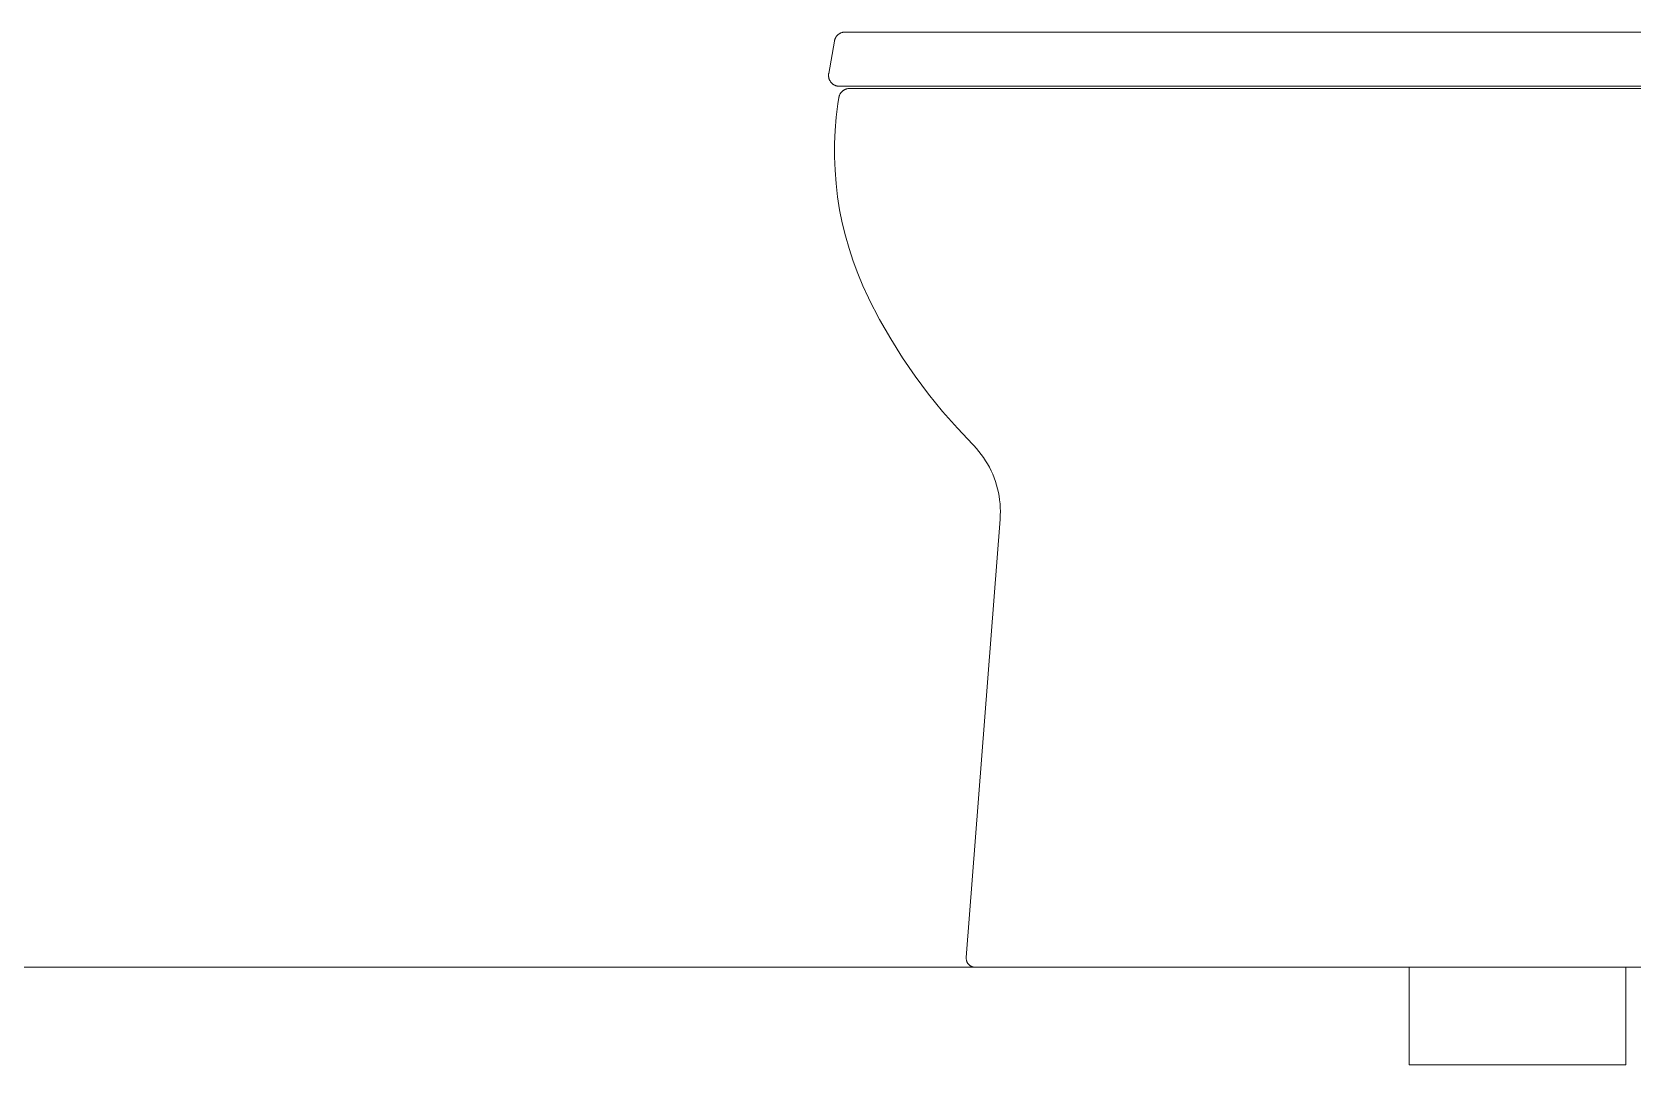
# Model space of a CAD drawing. Header units: metres. Extents: x -0.9 to 62, y -37.3 to 60.
# Drawn here: x 29.575 to 30.313, y -0.045 to 0.431 of the extents above; entities that cross this region are included whole.
import ezdxf

# ---------------------------------------------------------------- set-up
doc = ezdxf.new("R2010")
doc.units = ezdxf.units.M
doc.linetypes.add('IMPORT-DASHED2 _4_', pattern=[0.375, 0.25, -0.125])
doc.linetypes.add('IMPORT-HIDDEN2 _2_', pattern=[0.1875, 0.125, -0.0625])
for name, color, linetype, lineweight in [('AL_MOBILIARIO', 7, 'Continuous', 5), ('AL_WC-COZ-AS', 7, 'Continuous', 5), ('ARQ-COTA-50', 7, 'Continuous', 5), ('ARQ-ELEV6', 7, 'Continuous', 5), ('ARQ-MOB', 7, 'Continuous', 5), ('ARQ-PAR', 7, 'Continuous', 5), ('ARQ-PIS', 7, 'Continuous', 5), ('ARQ-POR', 7, 'Continuous', 5), ('ARQ-PROJ', 7, 'IMPORT-DASHED2 _4_', 5), ('ARQ-SAN', 7, 'Continuous', 5), ('P-PIPE', 7, 'Continuous', 5), ('P-SANR-FIXT', 7, 'Continuous', 5)]:
    doc.layers.add(name, color=color, linetype=linetype, lineweight=lineweight)
doc.layers.add('ARQ_1100_BASE_TÉRREO_GARAGEM_dwg', color=7, linetype='Continuous', lineweight=5, true_color=0x767676)

# ---------------------------------------------------------------- blocks, each defined once
blk = doc.blocks.new('ARQ_1100_BASE_TÉRREO_GARAGEM_dwg_BACIA-3723938-CC')
at = {"layer": 'ARQ-SAN'}
for p, q in [((58.72185, 0), (58.53683, 0)), ((58.72184, 0), (58.59183, 0)), ((58.72184, 0), (58.8573, 0)), ((58.72185, 0), (59.02521, 0)), ((58.87877, 0), (58.8573, 0)), ((59.04785, 0), (59.02284, 0)), ((59.06359, 0), (59.03859, 0)), ((59.15685, 0), (59.04785, 0)), ((59.06315, 0), (59.05603, 0)), ((59.15682, 0), (59.14828, 0)), ((59.17182, 0), (59.15682, 0)), ((59.17185, 0), (59.15685, 0)), ((59.17185, 0), (59.17183, 0))]:
    blk.add_line(p, q, dxfattribs=at)
at = {"layer": 'ARQ-SAN', "color": 253, "true_color": 0xa6a6a6}
for p, q in [((58.72182, 0), (58.62119, 0)), ((58.72182, 0), (58.62169, 0)), ((58.72386, 0), (58.70083, 0)), ((58.72386, 0), (58.70171, 0)), ((58.72182, 0), (58.72401, 0)), ((58.72182, 0), (58.72401, 0)), ((58.73583, 0), (58.72389, 0)), ((58.73583, 0), (58.72389, 0)), ((58.72405, 0), (58.82184, 0)), ((58.72405, 0), (58.82184, 0)), ((58.73583, 0), (58.82183, 0)), ((58.73583, 0), (58.82183, 0)), ((58.75374, 0), (58.74683, 0)), ((58.76269, 0), (58.75373, 0)), ((58.76269, 0), (58.75373, 0)), ((58.82934, 0), (58.82184, 0)), ((58.83272, 0), (58.82934, 0)), ((58.83182, 0), (58.88135, 0)), ((58.88929, 0), (58.87877, 0)), ((58.88842, 0), (58.88087, 0)), ((58.92184, 0), (59.02514, 0)), ((58.96152, 0), (58.95933, 0)), ((58.97433, 0), (58.95933, 0)), ((58.97434, 0), (58.95934, 0)), ((58.97434, 0), (58.95934, 0)), ((58.97433, 0), (58.96152, 0)), ((59.04782, 0), (59.02282, 0)), ((59.02284, 0), (59.02283, 0)), ((59.06356, 0), (59.03866, 0)), ((59.06315, 0), (59.04782, 0)), ((59.14828, 0), (59.04782, 0)), ((59.10716, 0), (59.06966, 0)), ((59.09465, 0), (59.06966, 0)), ((59.09465, 0), (59.07754, 0)), ((59.11177, 0), (59.07754, 0)), ((59.10715, 0), (59.09465, 0)), ((59.11177, 0), (59.09465, 0)), ((59.11966, 0), (59.10715, 0))]:
    blk.add_line(p, q, dxfattribs=at)
blk = doc.blocks.new('ARQ_1100_BASE_TÉRREO_GARAGEM_dwg_CHUVEIRO-3723939-CC')
at = {"layer": 'ARQ-SAN'}
for p, q in [((58.71147, 0), (58.8756, 0)), ((58.71147, 0), (58.8756, 0)), ((58.72472, 0), (58.86219, 0)), ((58.77962, 0), (58.79179, 0)), ((59.15437, 0), (59.17147, 0)), ((59.15437, 0), (59.17147, 0)), ((59.15437, 0), (59.17147, 0)), ((59.15438, 0), (59.17147, 0)), ((58.79179, 0), (59.17183, 0)), ((59.17183, 0), (58.79179, 0)), ((59.11438, 0), (59.15437, 0)), ((59.1144, 0), (59.15437, 0)), ((59.15437, 0), (59.1144, 0)), ((59.15438, 0), (59.1144, 0))]:
    blk.add_line(p, q, dxfattribs=at)
blk = doc.blocks.new('ARQ_1100_BASE_TÉRREO_GARAGEM_dwg_gel_1p-3723942-CC')
at = {"layer": 'AL_WC-COZ-AS'}
for p, q in [((59.09997, 0), (58.38997, 0)), ((58.53362, 0), (58.5186, 0)), ((58.95628, 0), (58.53362, 0)), ((58.97134, 0), (58.95628, 0)), ((58.38997, 0), (59.09997, 0)), ((59.09997, 0), (58.38997, 0)), ((58.38997, 0), (59.09997, 0)), ((59.08997, 0), (58.39997, 0)), ((58.39997, 0), (59.08997, 0)), ((59.08297, 0), (59.10297, 0)), ((59.10297, 0), (59.09997, 0))]:
    blk.add_line(p, q, dxfattribs=at)
blk = doc.blocks.new('ARQ_1100_BASE_TÉRREO_GARAGEM_dwg_fog_3p-3723943-CC')
at = {"layer": 'AL_WC-COZ-AS'}
for p, q in [((58.63714, 0), (58.6931, 0)), ((58.63714, 0), (58.69311, 0)), ((58.65956, 0), (58.75975, 0)), ((58.6596, 0), (58.75972, 0)), ((58.68329, 0), (58.73499, 0)), ((58.68329, 0), (58.73499, 0)), ((58.70008, 0), (58.73715, 0)), ((58.70008, 0), (58.73715, 0)), ((58.72518, 0), (58.78114, 0)), ((58.72519, 0), (58.78114, 0)), ((58.77511, 0), (58.81218, 0)), ((58.77511, 0), (58.81218, 0)), ((58.84932, 0), (58.88639, 0)), ((58.84932, 0), (58.88639, 0)), ((58.87225, 0), (58.9282, 0)), ((58.87225, 0), (58.92821, 0)), ((58.89467, 0), (58.99486, 0)), ((58.8947, 0), (58.99482, 0)), ((58.91839, 0), (58.9701, 0)), ((58.91839, 0), (58.9701, 0)), ((58.92839, 0), (58.96546, 0)), ((58.92839, 0), (58.96546, 0)), ((58.96028, 0), (59.01625, 0)), ((58.96029, 0), (59.01625, 0)), ((58.52654, 0), (59.12354, 0)), ((59.12354, 0), (58.52654, 0)), ((58.53654, 0), (59.11354, 0)), ((59.11354, 0), (58.53654, 0)), ((58.57654, 0), (59.07354, 0)), ((59.07354, 0), (58.57654, 0))]:
    blk.add_line(p, q, dxfattribs=at)
blk = doc.blocks.new('ARQ_1100_BASE_TÉRREO_GARAGEM_dwg_cam_p-3723945-CC')
at = {"layer": 'AL_MOBILIARIO'}
for p, q in [((57.00384, 0), (59.4641, 0)), ((59.4641, 0), (57.00384, 0)), ((59.31417, 0), (57.00384, 0)), ((57.00384, 0), (59.31417, 0))]:
    blk.add_line(p, q, dxfattribs=at)
blk = doc.blocks.new('ARQ_1100_BASE_TÉRREO_GARAGEM_dwg-3696053-CC')
at = {"layer": 'ARQ-COTA-50'}
blk.add_line((59.50591, 0), (57.00384, 0), dxfattribs=at)
at = {"layer": 'ARQ-ELEV6'}
blk.add_line((57.00384, 0), (59.37183, 0), dxfattribs=at)
at = {"layer": 'ARQ-MOB', "flags": 128}
blk.add_lwpolyline([(57.00384, 0), (58.26107, 0), (58.25896, 0), (57.00384, 0)], dxfattribs=at)
at = {"layer": 'ARQ-PAR'}
for p, q in [((57.00384, 0), (59.50591, 0)), ((59.50591, 0), (57.00384, 0)), ((59.50591, 0), (57.00384, 0)), ((57.00384, 0), (59.17183, 0)), ((59.17183, 0), (57.00384, 0)), ((57.00384, 0), (59.17183, 0)), ((59.17183, 0), (57.20183, 0)), ((57.87183, 0), (59.17183, 0))]:
    blk.add_line(p, q, dxfattribs=at)
at = {"layer": 'ARQ-PIS'}
blk.add_line((59.17183, 0), (57.87183, 0), dxfattribs=at)
blk.add_line((59.17183, 0), (57.87183, 0), dxfattribs=at)
at = {"layer": 'ARQ-POR', "linetype": 'IMPORT-HIDDEN2 _2_'}
blk.add_line((58.32179, 0), (57.87175, 0), dxfattribs=at)
at = {"layer": 'ARQ-PROJ'}
for p, q in [((59.50591, 0), (57.00384, 0)), ((57.00384, 0), (59.50591, 0))]:
    blk.add_line(p, q, dxfattribs=at)
at = {"layer": 'ARQ-SAN'}
for p, q in [((58.4859, 0), (57.20183, 0)), ((57.20183, 0), (58.4859, 0))]:
    blk.add_line(p, q, dxfattribs=at)
at = {"layer": 'ARQ-SAN', "color": 253, "true_color": 0xa6a6a6}
for p, q in [((58.72401, 0), (58.72183, 0)), ((58.82184, 0), (58.72405, 0)), ((59.14828, 0), (58.92184, 0))]:
    blk.add_line(p, q, dxfattribs=at)
for name in ['ARQ_1100_BASE_TÉRREO_GARAGEM_dwg_cam_p-3723945-CC', 'ARQ_1100_BASE_TÉRREO_GARAGEM_dwg_cam_p-3723945-CC', 'ARQ_1100_BASE_TÉRREO_GARAGEM_dwg_cam_p-3723945-CC', 'ARQ_1100_BASE_TÉRREO_GARAGEM_dwg_cam_p-3723945-CC', 'ARQ_1100_BASE_TÉRREO_GARAGEM_dwg_gel_1p-3723942-CC', 'ARQ_1100_BASE_TÉRREO_GARAGEM_dwg_fog_3p-3723943-CC', 'ARQ_1100_BASE_TÉRREO_GARAGEM_dwg_BACIA-3723938-CC', 'ARQ_1100_BASE_TÉRREO_GARAGEM_dwg_CHUVEIRO-3723939-CC']:
    blk.add_blockref(name, (0, 0))
blk = doc.blocks.new('UT_Bacia com caixa acoplada - UT_Bacia com caixa acoplada-3720114-CC')
at = {"layer": 'P-SANR-FIXT'}
for p, q in [((58.97471, 0.431), (58.73077, 0.431)), ((58.55683, 0.42687), (58.55419, 0.41187)), ((58.73077, 0.406), (58.97471, 0.406)), ((59.14828, 0.405), (58.743, 0.405)), ((58.63322, 0.20658), (58.61761, 0.00457)), ((58.743, 0), (59.14828, 0))]:
    blk.add_line(p, q, dxfattribs=at)
at = {"layer": 'P-SANR-FIXT', "color": 254, "true_color": 0xdfdfdf}
for p, q in [((58.6054, 0.405), (58.60828, 0.405)), ((58.60856, 0.405), (58.61311, 0.405)), ((58.62348, 0.405), (58.62883, 0.405))]:
    blk.add_line(p, q, dxfattribs=at)
at = {"layer": 'P-SANR-FIXT', "color": 253, "true_color": 0xa6a6a6}
for p, q in [((58.6054, 0.405), (58.6054, 0.40498)), ((58.6054, 0.405), (58.65338, 0.405)), ((58.6054, 0.405), (58.65338, 0.405)), ((58.65362, 0.405), (58.7404, 0.405)), ((58.65362, 0.405), (58.7404, 0.405)), ((58.8879, 0.405), (58.7404, 0.405)), ((58.7404, 0.405), (58.8879, 0.405)), ((58.8879, 0.405), (58.9229, 0.405)), ((58.8879, 0.405), (58.9229, 0.405))]:
    blk.add_line(p, q, dxfattribs=at)
at = {"layer": 'P-SANR-FIXT', "flags": 128}
for points in [[(58.55683, 0.42687), (58.55687, 0.42706), (58.55692, 0.42726), (58.55697, 0.42745), (58.55703, 0.42764), (58.5571, 0.42783), (58.55718, 0.42801), (58.55726, 0.4282), (58.55735, 0.42837), (58.55745, 0.42855), (58.55756, 0.42872), (58.55767, 0.42888), (58.55779, 0.42904), (58.55791, 0.4292), (58.55804, 0.42935), (58.55818, 0.4295), (58.55832, 0.42964), (58.55847, 0.42977), (58.55863, 0.4299), (58.55878, 0.43002), (58.55895, 0.43014), (58.55911, 0.43025), (58.55929, 0.43035), (58.55946, 0.43044), (58.55964, 0.43053), (58.55982, 0.43061), (58.56001, 0.43069), (58.5602, 0.43075), (58.56039, 0.43081), (58.56058, 0.43086), (58.56078, 0.4309), (58.56098, 0.43094), (58.56117, 0.43097), (58.56137, 0.43099), (58.56157, 0.431), (58.56175, 0.431)], [(58.73077, 0.431), (58.72401, 0.431), (58.71726, 0.431), (58.71053, 0.431), (58.70384, 0.431), (58.69719, 0.431), (58.69059, 0.431), (58.68406, 0.431), (58.6776, 0.431), (58.67123, 0.431), (58.66495, 0.431), (58.65878, 0.431), (58.65272, 0.431), (58.64679, 0.431), (58.64099, 0.431), (58.63534, 0.431), (58.62983, 0.431), (58.62449, 0.431), (58.61932, 0.431), (58.61433, 0.431), (58.60953, 0.431), (58.60491, 0.431), (58.6005, 0.431), (58.5963, 0.431), (58.59231, 0.431), (58.58855, 0.431), (58.58501, 0.431), (58.58171, 0.431), (58.57864, 0.431), (58.57582, 0.431), (58.57324, 0.431), (58.57092, 0.431), (58.56885, 0.431), (58.56704, 0.431), (58.5655, 0.431), (58.56421, 0.431), (58.5632, 0.431), (58.56245, 0.431), (58.56197, 0.431), (58.56176, 0.431), (58.56175, 0.431)], [(58.56175, 0.431), (58.56189, 0.431), (58.5623, 0.431), (58.56297, 0.431), (58.56391, 0.431), (58.56468, 0.431)], [(58.55911, 0.406), (58.55891, 0.406), (58.55871, 0.40602), (58.55851, 0.40604), (58.55831, 0.40606), (58.55812, 0.4061), (58.55792, 0.40614), (58.55773, 0.40619), (58.55754, 0.40625), (58.55735, 0.40632), (58.55716, 0.40639), (58.55698, 0.40648), (58.5568, 0.40657), (58.55663, 0.40666), (58.55645, 0.40676), (58.55629, 0.40687), (58.55612, 0.40699), (58.55597, 0.40711), (58.55581, 0.40724), (58.55567, 0.40738), (58.55552, 0.40752), (58.55539, 0.40766), (58.55526, 0.40781), (58.55513, 0.40797), (58.55501, 0.40813), (58.5549, 0.4083), (58.5548, 0.40847), (58.5547, 0.40864), (58.55461, 0.40882), (58.55453, 0.409), (58.55445, 0.40919), (58.55438, 0.40938), (58.55432, 0.40957), (58.55427, 0.40976), (58.55422, 0.40995), (58.55418, 0.41015), (58.55415, 0.41035), (58.55413, 0.41055), (58.55412, 0.41075), (58.55411, 0.41095), (58.55411, 0.41115), (58.55412, 0.41135), (58.55414, 0.41154), (58.55417, 0.41174), (58.55419, 0.41187)], [(58.57256, 0.30847), (58.56997, 0.31402), (58.5676, 0.31966), (58.56546, 0.3254), (58.56355, 0.33122), (58.56188, 0.33711), (58.56044, 0.34307), (58.55924, 0.34907), (58.55829, 0.35512), (58.55757, 0.36121), (58.5571, 0.36731), (58.55687, 0.37343), (58.55689, 0.37956), (58.55716, 0.38568), (58.55767, 0.39178), (58.55842, 0.39786), (58.55887, 0.40081)], [(58.55887, 0.40081), (58.55891, 0.40101), (58.55895, 0.4012), (58.559, 0.40139), (58.55906, 0.40159), (58.55913, 0.40177), (58.55921, 0.40196), (58.55929, 0.40214), (58.55938, 0.40232), (58.55947, 0.4025), (58.55958, 0.40267), (58.55969, 0.40283), (58.5598, 0.403), (58.55993, 0.40315), (58.56005, 0.40331), (58.56019, 0.40345), (58.56033, 0.4036), (58.56048, 0.40373), (58.56063, 0.40386), (58.56079, 0.40399), (58.56095, 0.4041), (58.56111, 0.40421), (58.56129, 0.40432), (58.56146, 0.40442), (58.56164, 0.40451), (58.56182, 0.40459), (58.56201, 0.40466), (58.56219, 0.40473), (58.56238, 0.40479), (58.56258, 0.40485), (58.56277, 0.40489), (58.56297, 0.40493), (58.56317, 0.40496), (58.56336, 0.40498), (58.56356, 0.40499), (58.56376, 0.405), (58.56381, 0.405)], [(58.56204, 0.406), (58.56161, 0.406), (58.56058, 0.406), (58.55982, 0.406), (58.55933, 0.406), (58.55912, 0.406), (58.55911, 0.406)], [(58.55911, 0.406), (58.55925, 0.406), (58.55966, 0.406), (58.56034, 0.406), (58.5613, 0.406), (58.56253, 0.406), (58.56403, 0.406), (58.56579, 0.406), (58.56782, 0.406), (58.57011, 0.406), (58.57266, 0.406), (58.57546, 0.406), (58.57851, 0.406), (58.5818, 0.406), (58.58533, 0.406), (58.58909, 0.406), (58.59308, 0.406), (58.59729, 0.406), (58.60171, 0.406), (58.60634, 0.406), (58.61117, 0.406), (58.61619, 0.406), (58.6214, 0.406), (58.62677, 0.406), (58.63232, 0.406), (58.63802, 0.406), (58.64387, 0.406), (58.64986, 0.406), (58.65598, 0.406), (58.66222, 0.406), (58.66857, 0.406), (58.67501, 0.406), (58.68155, 0.406), (58.68817, 0.406), (58.69485, 0.406), (58.70159, 0.406), (58.70838, 0.406), (58.7152, 0.406), (58.72205, 0.406), (58.72891, 0.406), (58.73077, 0.406)], [(58.743, 0.405), (58.73583, 0.405), (58.72868, 0.405), (58.72155, 0.405), (58.71445, 0.405), (58.7074, 0.405), (58.7004, 0.405), (58.69348, 0.405), (58.68663, 0.405), (58.67987, 0.405), (58.67322, 0.405), (58.66667, 0.405), (58.66025, 0.405), (58.65396, 0.405), (58.64781, 0.405), (58.64182, 0.405), (58.63599, 0.405), (58.63032, 0.405), (58.62484, 0.405), (58.61955, 0.405), (58.61445, 0.405), (58.60956, 0.405), (58.60489, 0.405), (58.60043, 0.405), (58.59621, 0.405), (58.59221, 0.405), (58.58846, 0.405), (58.58496, 0.405), (58.58171, 0.405), (58.57871, 0.405), (58.57598, 0.405), (58.57352, 0.405), (58.57133, 0.405), (58.56941, 0.405), (58.56777, 0.405), (58.56641, 0.405), (58.56534, 0.405), (58.56454, 0.405), (58.56404, 0.405), (58.56382, 0.405), (58.56381, 0.405)], [(58.56381, 0.405), (58.56395, 0.405), (58.56438, 0.405), (58.56509, 0.405), (58.56609, 0.405), (58.56682, 0.405)], [(58.62062, 0.24093), (58.61352, 0.2484), (58.60673, 0.25615), (58.60025, 0.26416), (58.59409, 0.27242), (58.58827, 0.28093), (58.5828, 0.28966), (58.57768, 0.2986), (58.57292, 0.30774), (58.57256, 0.30847)], [(58.63322, 0.20658), (58.63332, 0.20834), (58.63335, 0.2101), (58.63331, 0.21186), (58.6332, 0.21362), (58.63302, 0.21537), (58.63277, 0.21711), (58.63245, 0.21884), (58.63206, 0.22056), (58.6316, 0.22226), (58.63107, 0.22394), (58.63048, 0.2256), (58.62982, 0.22723), (58.6291, 0.22884), (58.62832, 0.23041), (58.62747, 0.23195), (58.62656, 0.23346), (58.62559, 0.23493), (58.62456, 0.23636), (58.62348, 0.23775), (58.62234, 0.23909), (58.62115, 0.24039), (58.62062, 0.24093)], [(58.62184, 0), (58.62167, 0), (58.6215, 0.00001), (58.62133, 0.00003), (58.62116, 0.00005), (58.62099, 0.00008), (58.62083, 0.00012), (58.62066, 0.00017), (58.6205, 0.00022), (58.62034, 0.00027), (58.62018, 0.00033), (58.62003, 0.0004), (58.61988, 0.00048), (58.61973, 0.00056), (58.61958, 0.00065), (58.61944, 0.00074), (58.6193, 0.00084), (58.61917, 0.00094), (58.61904, 0.00105), (58.61891, 0.00117), (58.61879, 0.00129), (58.61868, 0.00141), (58.61857, 0.00154), (58.61846, 0.00167), (58.61836, 0.00181), (58.61827, 0.00195), (58.61818, 0.00209), (58.6181, 0.00224), (58.61802, 0.00239), (58.61795, 0.00255), (58.61788, 0.0027), (58.61783, 0.00286), (58.61777, 0.00302), (58.61773, 0.00319), (58.61769, 0.00335), (58.61766, 0.00352), (58.61763, 0.00369), (58.61761, 0.00386), (58.6176, 0.00402), (58.6176, 0.00419), (58.6176, 0.00436), (58.61761, 0.00453), (58.61761, 0.00457)], [(58.62452, 0), (58.6236, 0), (58.62287, 0), (58.62233, 0), (58.62199, 0), (58.62184, 0), (58.62184, 0)], [(58.62184, 0), (58.62193, 0), (58.62222, 0), (58.62271, 0), (58.62338, 0), (58.62425, 0), (58.62531, 0), (58.62655, 0), (58.62799, 0), (58.6296, 0), (58.6314, 0), (58.63338, 0), (58.63553, 0), (58.63785, 0), (58.64034, 0), (58.643, 0), (58.64581, 0), (58.64879, 0), (58.65191, 0), (58.65518, 0), (58.65858, 0), (58.66213, 0), (58.6658, 0), (58.6696, 0), (58.67351, 0), (58.67753, 0), (58.68166, 0), (58.68589, 0), (58.69021, 0), (58.69461, 0), (58.6991, 0), (58.70365, 0), (58.70826, 0), (58.71293, 0), (58.71765, 0), (58.72241, 0), (58.7272, 0), (58.73201, 0), (58.73685, 0), (58.74169, 0), (58.743, 0)]]:
    blk.add_lwpolyline(points, dxfattribs=at)
at = {"layer": 'P-SANR-FIXT', "color": 253, "true_color": 0xa6a6a6, "flags": 128}
for points in [[(58.56468, 0.431), (58.56512, 0.431), (58.5666, 0.431), (58.56751, 0.431)], [(58.56764, 0.431), (58.56834, 0.431), (58.57033, 0.431), (58.57259, 0.431), (58.5751, 0.431), (58.57785, 0.431), (58.58085, 0.431), (58.58409, 0.431), (58.58757, 0.431), (58.59128, 0.431), (58.5952, 0.431), (58.59935, 0.431), (58.6037, 0.431)], [(58.6037, 0.431), (58.60826, 0.431), (58.61302, 0.431), (58.61796, 0.431), (58.62308, 0.431), (58.62838, 0.431), (58.63384, 0.431), (58.63945, 0.431), (58.64521, 0.431), (58.65111, 0.431), (58.65713, 0.431), (58.66327, 0.431), (58.66952, 0.431), (58.67587, 0.431), (58.68231, 0.431), (58.68882, 0.431), (58.6954, 0.431), (58.70204, 0.431), (58.70871, 0.431)], [(58.70872, 0.431), (58.71544, 0.431), (58.72219, 0.431), (58.72894, 0.431), (58.73077, 0.431)], [(58.57937, 0.406), (58.57626, 0.406), (58.57339, 0.406), (58.57078, 0.406), (58.56842, 0.406), (58.56632, 0.406), (58.56448, 0.406), (58.56291, 0.406), (58.56204, 0.406)], [(58.56682, 0.405), (58.56738, 0.405), (58.56894, 0.405), (58.57078, 0.405), (58.5729, 0.405), (58.57529, 0.405), (58.57795, 0.405), (58.58087, 0.405), (58.58406, 0.405)], [(58.62627, 0.406), (58.62283, 0.406), (58.61758, 0.406), (58.61251, 0.406), (58.60763, 0.406), (58.60294, 0.406), (58.59846, 0.406), (58.5942, 0.406), (58.59015, 0.406), (58.58632, 0.406), (58.58273, 0.406), (58.57937, 0.406)], [(58.58406, 0.405), (58.58749, 0.405), (58.59118, 0.405)], [(58.59118, 0.405), (58.5951, 0.405), (58.59927, 0.405), (58.60366, 0.405), (58.6054, 0.405)], [(58.73077, 0.406), (58.7239, 0.406), (58.71705, 0.406), (58.71022, 0.406), (58.70342, 0.406), (58.69666, 0.406), (58.68996, 0.406), (58.68333, 0.406), (58.67677, 0.406), (58.6703, 0.406), (58.66392, 0.406), (58.65765, 0.406), (58.6515, 0.406), (58.64547, 0.406), (58.63959, 0.406), (58.63384, 0.406), (58.62825, 0.406), (58.62628, 0.406)], [(58.67064, 0), (58.66681, 0), (58.66311, 0), (58.65953, 0), (58.65608, 0), (58.65278, 0), (58.64961, 0), (58.6466, 0), (58.64374, 0), (58.64104, 0), (58.63851, 0), (58.63614, 0), (58.63394, 0), (58.63192, 0), (58.63007, 0), (58.6284, 0), (58.62692, 0), (58.62563, 0), (58.62452, 0)], [(58.72401, 0), (58.7237, 0), (58.71893, 0), (58.7142, 0), (58.70952, 0), (58.70489, 0), (58.70032, 0), (58.69582, 0), (58.69139, 0), (58.68705, 0), (58.6828, 0), (58.67864, 0), (58.67459, 0), (58.67064, 0)], [(58.743, 0), (58.73815, 0), (58.73332, 0), (58.72849, 0), (58.72405, 0)]]:
    blk.add_lwpolyline(points, dxfattribs=at)
at = {"layer": 'P-SANR-FIXT', "color": 254, "true_color": 0xdfdfdf, "flags": 128}
for points in [[(58.61311, 0.405), (58.61815, 0.405), (58.62339, 0.405)], [(58.62883, 0.405), (58.63444, 0.405), (58.64023, 0.405), (58.64618, 0.405)], [(58.64618, 0.405), (58.65229, 0.405), (58.6534, 0.405)], [(58.65362, 0.405), (58.65854, 0.405), (58.66493, 0.405), (58.67144, 0.405), (58.67807, 0.405), (58.6848, 0.405), (58.69162, 0.405), (58.69853, 0.405), (58.70551, 0.405), (58.71254, 0.405), (58.71961, 0.405)], [(58.71963, 0.405), (58.72675, 0.405), (58.7339, 0.405), (58.74107, 0.405), (58.743, 0.405)]]:
    blk.add_lwpolyline(points, dxfattribs=at)
blk = doc.blocks.new('AN_ESG_Anel de vedação para VS - ESG_Anel de vedação para VS-3247885-CC')
at = {"layer": 'P-PIPE', "color": 253, "true_color": 0xa6a6a6}
for p, q in [((58.83648, 0), (58.82184, 0)), ((58.87184, 0), (58.83648, 0)), ((58.92184, 0), (58.87184, 0))]:
    blk.add_line(p, q, dxfattribs=at)
at = {"layer": 'P-PIPE'}
for p, q in [((58.82184, 0), (58.82184, -0.045)), ((58.92184, -0.045), (58.92184, 0)), ((58.82184, -0.045), (58.87184, -0.045)), ((58.87184, -0.045), (58.92184, -0.045))]:
    blk.add_line(p, q, dxfattribs=at)

msp = doc.modelspace()

# ---------------------------------------------------------------- block references
at = {"layer": 'ARQ_1100_BASE_TÉRREO_GARAGEM_dwg', "color": 7}
msp.add_blockref('ARQ_1100_BASE_TÉRREO_GARAGEM_dwg-3696053-CC', (-28.61171, 0), dxfattribs=at)
at = {"layer": 'P-PIPE', "color": 253, "true_color": 0xa6a6a6}
msp.add_blockref('AN_ESG_Anel de vedação para VS - ESG_Anel de vedação para VS-3247885-CC', (-28.61171, 0), dxfattribs=at)
at = {"layer": 'P-SANR-FIXT', "color": 253, "true_color": 0xa6a6a6}
msp.add_blockref('UT_Bacia com caixa acoplada - UT_Bacia com caixa acoplada-3720114-CC', (-28.61171, 0), dxfattribs=at)

doc.saveas('drawing.dxf')
